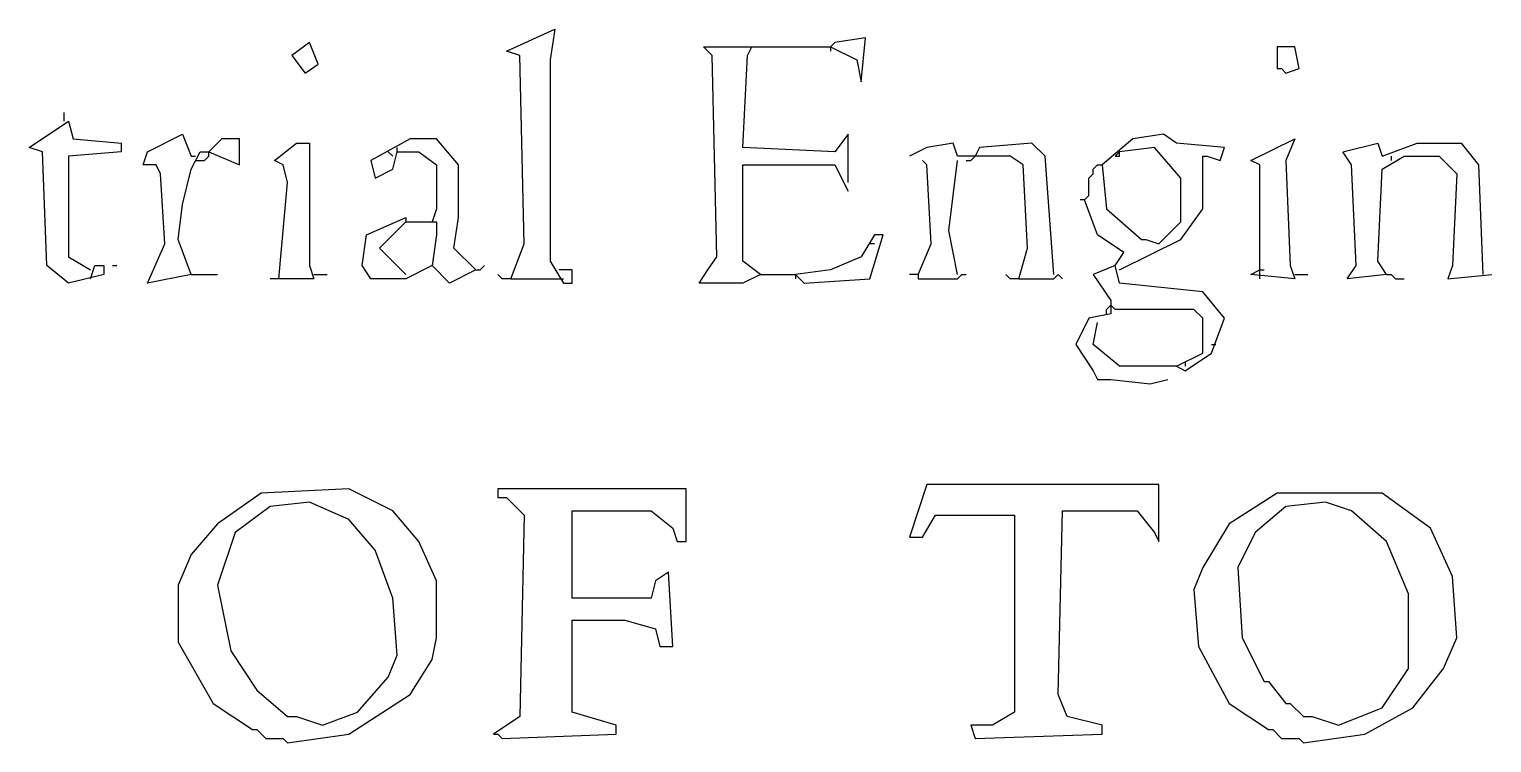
# Model space of a CAD drawing. Header units: inches. Extents: x 0.1 to 9.75, y 0.02 to 4.75.
# Drawn here: x 1.2292 to 1.6931, y 3.7833 to 4.0097 of the extents above; entities that cross this region are included whole.
import ezdxf

# ---------------------------------------------------------------- set-up
doc = ezdxf.new("R2010")
doc.units = ezdxf.units.IN
doc.header["$MEASUREMENT"] = 0
doc.layers.add('PFV', color=179, linetype='Continuous')

msp = doc.modelspace()

# ---------------------------------------------------------------- linework, layer by layer
at = {"layer": 'PFV', "color": 1}
for p, q in [((1.380556, 4.002778), (1.395833, 4.009722)), ((1.395833, 4.009722), (1.394444, 4)), ((1.318056, 4.005556), (1.3125, 4.001389)), ((1.320833, 3.998611), (1.318056, 4.005556)), ((1.445833, 4.001389), (1.443056, 4.004167)), ((1.443056, 4.004167), (1.483333, 4.004167)), ((1.456944, 4.001389), (1.458333, 4.004167)), ((1.484722, 4.005556), (1.483333, 4.004167)), ((1.483333, 4.004167), (1.491667, 4)), ((1.483333, 4.004167), (1.483333, 4.002778)), ((1.494444, 4.006944), (1.484722, 4.005556)), ((1.493056, 3.993056), (1.494444, 4.006944)), ((1.630556, 4.004167), (1.625, 4.004167)), ((1.625, 4.004167), (1.625, 3.997222)), ((1.631944, 3.997222), (1.630556, 4.004167)), ((1.3125, 4.001389), (1.316667, 3.995833)), ((1.384722, 4.001389), (1.380556, 4.002778)), ((1.386111, 3.941667), (1.384722, 4.001389)), ((1.394444, 4), (1.394444, 3.936111)), ((1.447222, 3.9375), (1.445833, 4.001389)), ((1.455556, 3.972222), (1.456944, 4.001389)), ((1.491667, 4), (1.493056, 3.993056)), ((1.316667, 3.995833), (1.320833, 3.998611)), ((1.625, 3.997222), (1.626389, 3.997222)), ((1.626389, 3.997222), (1.627778, 3.995833)), ((1.627778, 3.995833), (1.631944, 3.997222)), ((1.229167, 3.972222), (1.241667, 3.980556)), ((1.240278, 3.980556), (1.240278, 3.983333)), ((1.241667, 3.980556), (1.243056, 3.975)), ((1.266667, 3.970833), (1.277778, 3.976389)), ((1.277778, 3.976389), (1.280556, 3.969444)), ((1.488889, 3.976389), (1.484722, 3.970833)), ((1.488889, 3.961111), (1.488889, 3.976389)), ((1.588889, 3.976389), (1.579167, 3.975)), ((1.593056, 3.973611), (1.588889, 3.976389)), ((1.233333, 3.970833), (1.229167, 3.972222)), ((1.243056, 3.975), (1.258333, 3.973611)), ((1.258333, 3.973611), (1.258333, 3.970833)), ((1.290278, 3.975), (1.286111, 3.970833)), ((1.295833, 3.975), (1.290278, 3.975)), ((1.295833, 3.966667), (1.295833, 3.975)), ((1.306944, 3.968056), (1.313889, 3.973611)), ((1.313889, 3.973611), (1.318056, 3.973611)), ((1.318056, 3.973611), (1.318056, 3.934722)), ((1.35, 3.975), (1.3375, 3.968056)), ((1.345833, 3.970833), (1.345833, 3.972222)), ((1.358333, 3.975), (1.35, 3.975)), ((1.365278, 3.966667), (1.358333, 3.975)), ((1.484722, 3.970833), (1.455556, 3.972222)), ((1.513889, 3.972222), (1.508333, 3.969444)), ((1.522222, 3.973611), (1.513889, 3.972222)), ((1.523611, 3.969444), (1.522222, 3.973611)), ((1.530556, 3.972222), (1.529167, 3.969444)), ((1.547222, 3.973611), (1.530556, 3.972222)), ((1.551389, 3.969444), (1.547222, 3.973611)), ((1.579167, 3.975), (1.569444, 3.966667)), ((1.586111, 3.972222), (1.575, 3.970833)), ((1.594444, 3.9625), (1.586111, 3.972222)), ((1.608333, 3.972222), (1.593056, 3.973611)), ((1.606944, 3.968056), (1.608333, 3.972222)), ((1.616667, 3.968056), (1.630556, 3.975)), ((1.630556, 3.975), (1.627778, 3.968056)), ((1.645833, 3.970833), (1.656944, 3.973611)), ((1.656944, 3.973611), (1.658333, 3.969444)), ((1.658333, 3.969444), (1.669444, 3.973611)), ((1.669444, 3.973611), (1.683333, 3.973611)), ((1.683333, 3.973611), (1.688889, 3.966667)), ((1.234722, 3.934722), (1.233333, 3.970833)), ((1.258333, 3.970833), (1.241667, 3.969444)), ((1.241667, 3.969444), (1.241667, 3.9375)), ((1.265278, 3.966667), (1.266667, 3.970833)), ((1.269444, 3.966667), (1.265278, 3.966667)), ((1.270833, 3.963889), (1.269444, 3.966667)), ((1.280556, 3.965278), (1.283333, 3.970833)), ((1.280556, 3.969444), (1.281944, 3.969444)), ((1.281944, 3.968056), (1.284722, 3.968056)), ((1.283333, 3.970833), (1.286111, 3.970833)), ((1.284722, 3.968056), (1.286111, 3.969444)), ((1.286111, 3.970833), (1.295833, 3.966667)), ((1.286111, 3.969444), (1.286111, 3.970833)), ((1.309722, 3.966667), (1.306944, 3.968056)), ((1.311111, 3.961111), (1.309722, 3.966667)), ((1.3375, 3.968056), (1.338889, 3.9625)), ((1.344444, 3.969444), (1.343056, 3.970833)), ((1.344444, 3.965278), (1.345833, 3.970833)), ((1.345833, 3.970833), (1.352778, 3.970833)), ((1.352778, 3.970833), (1.358333, 3.966667)), ((1.358333, 3.966667), (1.358333, 3.952778)), ((1.365278, 3.95), (1.365278, 3.966667)), ((1.455556, 3.936111), (1.455556, 3.966667)), ((1.455556, 3.966667), (1.484722, 3.966667)), ((1.484722, 3.966667), (1.488889, 3.958333)), ((1.513889, 3.966667), (1.5125, 3.968056)), ((1.515278, 3.941667), (1.513889, 3.966667)), ((1.520833, 3.945833), (1.523611, 3.968056)), ((1.526389, 3.969444), (1.523611, 3.969444)), ((1.540278, 3.969444), (1.526389, 3.969444)), ((1.526389, 3.968056), (1.527778, 3.968056)), ((1.527778, 3.968056), (1.529167, 3.969444)), ((1.544444, 3.966667), (1.540278, 3.969444)), ((1.545833, 3.940278), (1.544444, 3.966667)), ((1.554167, 3.931944), (1.551389, 3.969444)), ((1.566667, 3.965278), (1.568056, 3.966667)), ((1.568056, 3.966667), (1.569444, 3.966667)), ((1.569444, 3.966667), (1.570833, 3.952778)), ((1.575, 3.970833), (1.573611, 3.969444)), ((1.573611, 3.969444), (1.575, 3.969444)), ((1.575, 3.969444), (1.575, 3.970833)), ((1.601389, 3.952778), (1.601389, 3.969444)), ((1.601389, 3.969444), (1.602778, 3.969444)), ((1.602778, 3.969444), (1.606944, 3.968056)), ((1.619444, 3.966667), (1.616667, 3.968056)), ((1.619444, 3.930556), (1.619444, 3.966667)), ((1.627778, 3.968056), (1.629167, 3.934722)), ((1.648611, 3.966667), (1.645833, 3.970833)), ((1.65, 3.934722), (1.648611, 3.966667)), ((1.658333, 3.965278), (1.665278, 3.969444)), ((1.661111, 3.969444), (1.661111, 3.968056)), ((1.665278, 3.969444), (1.676389, 3.969444)), ((1.676389, 3.969444), (1.681944, 3.963889)), ((1.688889, 3.966667), (1.690278, 3.931944)), ((1.272222, 3.941667), (1.270833, 3.963889)), ((1.277778, 3.954167), (1.280556, 3.965278)), ((1.338889, 3.9625), (1.344444, 3.965278)), ((1.565278, 3.9625), (1.566667, 3.963889)), ((1.565278, 3.956944), (1.565278, 3.9625)), ((1.566667, 3.963889), (1.566667, 3.965278)), ((1.594444, 3.948611), (1.594444, 3.9625)), ((1.656944, 3.936111), (1.658333, 3.965278)), ((1.681944, 3.963889), (1.680556, 3.934722)), ((1.308333, 3.930556), (1.311111, 3.961111)), ((1.276389, 3.943056), (1.277778, 3.954167)), ((1.358333, 3.952778), (1.356944, 3.948611)), ((1.563889, 3.955556), (1.5625, 3.955556)), ((1.563889, 3.955556), (1.565278, 3.956944)), ((1.568056, 3.944444), (1.563889, 3.955556)), ((1.570833, 3.952778), (1.581944, 3.943056)), ((1.594444, 3.943056), (1.601389, 3.952778)), ((1.336111, 3.944444), (1.348611, 3.95)), ((1.340278, 3.940278), (1.348611, 3.948611)), ((1.348611, 3.95), (1.348611, 3.948611)), ((1.348611, 3.948611), (1.358333, 3.948611)), ((1.358333, 3.948611), (1.358333, 3.944444)), ((1.363889, 3.940278), (1.365278, 3.95)), ((1.5875, 3.941667), (1.594444, 3.948611)), ((1.334722, 3.934722), (1.336111, 3.944444)), ((1.358333, 3.944444), (1.356944, 3.934722)), ((1.497222, 3.944444), (1.493056, 3.9375)), ((1.495833, 3.930556), (1.5, 3.944444)), ((1.5, 3.944444), (1.497222, 3.944444)), ((1.523611, 3.931944), (1.520833, 3.945833)), ((1.576389, 3.938889), (1.568056, 3.944444)), ((1.266667, 3.929167), (1.272222, 3.941667)), ((1.280556, 3.931944), (1.276389, 3.943056)), ((1.348611, 3.931944), (1.340278, 3.940278)), ((1.370833, 3.933333), (1.363889, 3.940278)), ((1.381944, 3.930556), (1.386111, 3.941667)), ((1.497222, 3.941667), (1.495833, 3.941667)), ((1.511111, 3.931944), (1.515278, 3.941667)), ((1.543056, 3.930556), (1.545833, 3.940278)), ((1.573611, 3.934722), (1.576389, 3.938889)), ((1.575, 3.933333), (1.594444, 3.943056)), ((1.581944, 3.943056), (1.583333, 3.943056)), ((1.583333, 3.943056), (1.5875, 3.941667)), ((1.241667, 3.929167), (1.234722, 3.934722)), ((1.241667, 3.9375), (1.248611, 3.933333)), ((1.248611, 3.930556), (1.25, 3.934722)), ((1.25, 3.934722), (1.252778, 3.934722)), ((1.252778, 3.934722), (1.252778, 3.931944)), ((1.255556, 3.934722), (1.256944, 3.934722)), ((1.318056, 3.934722), (1.319444, 3.930556)), ((1.3375, 3.930556), (1.334722, 3.934722)), ((1.356944, 3.934722), (1.348611, 3.930556)), ((1.3625, 3.929167), (1.356944, 3.934722)), ((1.372222, 3.933333), (1.373611, 3.934722)), ((1.394444, 3.936111), (1.398611, 3.929167)), ((1.444444, 3.933333), (1.447222, 3.9375)), ((1.461111, 3.931944), (1.455556, 3.936111)), ((1.493056, 3.9375), (1.483333, 3.933333)), ((1.573611, 3.934722), (1.566667, 3.931944)), ((1.575, 3.929167), (1.573611, 3.934722)), ((1.629167, 3.934722), (1.630556, 3.930556)), ((1.647222, 3.930556), (1.65, 3.934722)), ((1.659722, 3.931944), (1.656944, 3.936111)), ((1.680556, 3.934722), (1.679167, 3.930556)), ((1.252778, 3.931944), (1.241667, 3.929167)), ((1.280556, 3.931944), (1.266667, 3.929167)), ((1.280556, 3.931944), (1.288889, 3.931944)), ((1.319444, 3.930556), (1.305556, 3.930556)), ((1.319444, 3.931944), (1.323611, 3.931944)), ((1.348611, 3.930556), (1.3375, 3.930556)), ((1.370833, 3.933333), (1.3625, 3.929167)), ((1.370833, 3.933333), (1.372222, 3.933333)), ((1.379167, 3.930556), (1.377778, 3.931944)), ((1.381944, 3.930556), (1.379167, 3.930556)), ((1.381944, 3.930556), (1.397222, 3.930556)), ((1.401389, 3.933333), (1.397222, 3.933333)), ((1.397222, 3.930556), (1.398611, 3.930556)), ((1.398611, 3.929167), (1.401389, 3.929167)), ((1.401389, 3.929167), (1.401389, 3.933333)), ((1.441667, 3.929167), (1.444444, 3.933333)), ((1.455556, 3.929167), (1.441667, 3.929167)), ((1.461111, 3.931944), (1.455556, 3.929167)), ((1.461111, 3.931944), (1.472222, 3.931944)), ((1.483333, 3.933333), (1.472222, 3.931944)), ((1.472222, 3.931944), (1.475, 3.929167)), ((1.472222, 3.931944), (1.472222, 3.930556)), ((1.475, 3.929167), (1.495833, 3.930556)), ((1.511111, 3.931944), (1.508333, 3.931944)), ((1.511111, 3.931944), (1.511111, 3.930556)), ((1.511111, 3.930556), (1.523611, 3.930556)), ((1.523611, 3.930556), (1.525, 3.931944)), ((1.525, 3.931944), (1.526389, 3.931944)), ((1.540278, 3.930556), (1.538889, 3.931944)), ((1.543056, 3.930556), (1.540278, 3.930556)), ((1.543056, 3.930556), (1.554167, 3.930556)), ((1.554167, 3.930556), (1.555556, 3.931944)), ((1.555556, 3.931944), (1.556944, 3.930556)), ((1.566667, 3.931944), (1.572222, 3.923611)), ((1.601389, 3.926389), (1.575, 3.929167)), ((1.616667, 3.931944), (1.619444, 3.933333)), ((1.630556, 3.930556), (1.616667, 3.931944)), ((1.619444, 3.933333), (1.620833, 3.933333)), ((1.630556, 3.931944), (1.634722, 3.931944)), ((1.659722, 3.931944), (1.647222, 3.930556)), ((1.659722, 3.931944), (1.661111, 3.931944)), ((1.661111, 3.931944), (1.6625, 3.930556)), ((1.6625, 3.930556), (1.665278, 3.930556)), ((1.679167, 3.930556), (1.693056, 3.931944)), ((1.608333, 3.918056), (1.601389, 3.926389)), ((1.570833, 3.920833), (1.572222, 3.922222)), ((1.570833, 3.919444), (1.570833, 3.920833)), ((1.572222, 3.923611), (1.572222, 3.919444)), ((1.572222, 3.922222), (1.573611, 3.920833)), ((1.598611, 3.920833), (1.573611, 3.920833)), ((1.601389, 3.918056), (1.598611, 3.920833)), ((1.565278, 3.918056), (1.561111, 3.909722)), ((1.572222, 3.919444), (1.565278, 3.918056)), ((1.566667, 3.909722), (1.568056, 3.916667)), ((1.601389, 3.906944), (1.601389, 3.918056)), ((1.604167, 3.906944), (1.608333, 3.918056)), ((1.561111, 3.909722), (1.566667, 3.901389)), ((1.575, 3.902778), (1.566667, 3.909722)), ((1.593056, 3.902778), (1.601389, 3.906944)), ((1.595833, 3.901389), (1.604167, 3.906944)), ((1.604167, 3.909722), (1.605556, 3.909722)), ((1.566667, 3.901389), (1.568056, 3.898611)), ((1.593056, 3.902778), (1.575, 3.902778)), ((1.593056, 3.902778), (1.595833, 3.901389)), ((1.595833, 3.904167), (1.595833, 3.902778)), ((1.568056, 3.898611), (1.572222, 3.898611)), ((1.572222, 3.898611), (1.584722, 3.897222)), ((1.584722, 3.897222), (1.590278, 3.898611)), ((1.513889, 3.865278), (1.508333, 3.848611)), ((1.518056, 3.865278), (1.513889, 3.865278)), ((1.581944, 3.865278), (1.518056, 3.865278)), ((1.5875, 3.865278), (1.581944, 3.865278)), ((1.5875, 3.847222), (1.5875, 3.865278)), ((1.302778, 3.8625), (1.288889, 3.852778)), ((1.330556, 3.863889), (1.302778, 3.8625)), ((1.318056, 3.859722), (1.305556, 3.858333)), ((1.330556, 3.854167), (1.318056, 3.859722)), ((1.344444, 3.856944), (1.330556, 3.863889)), ((1.4375, 3.863889), (1.377778, 3.863889)), ((1.377778, 3.863889), (1.377778, 3.861111)), ((1.377778, 3.861111), (1.380556, 3.861111)), ((1.380556, 3.861111), (1.386111, 3.855556)), ((1.4375, 3.847222), (1.4375, 3.863889)), ((1.625, 3.8625), (1.609722, 3.852778)), ((1.658333, 3.8625), (1.625, 3.8625)), ((1.640278, 3.859722), (1.627778, 3.858333)), ((1.648611, 3.856944), (1.640278, 3.859722)), ((1.673611, 3.851389), (1.658333, 3.8625)), ((1.305556, 3.858333), (1.294444, 3.85)), ((1.352778, 3.847222), (1.344444, 3.856944)), ((1.386111, 3.855556), (1.384722, 3.791667)), ((1.401389, 3.829167), (1.401389, 3.856944)), ((1.401389, 3.856944), (1.426389, 3.856944)), ((1.426389, 3.856944), (1.433333, 3.851389)), ((1.5125, 3.848611), (1.516667, 3.855556)), ((1.516667, 3.855556), (1.541667, 3.855556)), ((1.541667, 3.855556), (1.541667, 3.793056)), ((1.555556, 3.798611), (1.556944, 3.856944)), ((1.556944, 3.856944), (1.580556, 3.856944)), ((1.580556, 3.856944), (1.586111, 3.85)), ((1.627778, 3.858333), (1.618056, 3.85)), ((1.659722, 3.847222), (1.648611, 3.856944)), ((1.288889, 3.852778), (1.280556, 3.843056)), ((1.338889, 3.844444), (1.330556, 3.854167)), ((1.433333, 3.851389), (1.434722, 3.847222)), ((1.609722, 3.852778), (1.601389, 3.838889)), ((1.680556, 3.836111), (1.673611, 3.851389)), ((1.294444, 3.85), (1.288889, 3.833333)), ((1.358333, 3.834722), (1.352778, 3.847222)), ((1.434722, 3.847222), (1.4375, 3.847222)), ((1.508333, 3.848611), (1.5125, 3.848611)), ((1.586111, 3.85), (1.5875, 3.847222)), ((1.618056, 3.85), (1.6125, 3.838889)), ((1.666667, 3.830556), (1.659722, 3.847222)), ((1.280556, 3.843056), (1.276389, 3.833333)), ((1.344444, 3.829167), (1.338889, 3.844444)), ((1.431944, 3.8375), (1.427778, 3.834722)), ((1.433333, 3.813889), (1.431944, 3.8375)), ((1.601389, 3.838889), (1.598611, 3.831944)), ((1.6125, 3.838889), (1.613889, 3.816667)), ((1.276389, 3.833333), (1.276389, 3.815278)), ((1.288889, 3.833333), (1.293056, 3.8125)), ((1.358333, 3.816667), (1.358333, 3.834722)), ((1.427778, 3.834722), (1.426389, 3.829167)), ((1.598611, 3.831944), (1.6, 3.813889)), ((1.681944, 3.816667), (1.680556, 3.836111)), ((1.345833, 3.811111), (1.344444, 3.829167)), ((1.426389, 3.829167), (1.401389, 3.829167)), ((1.666667, 3.806944), (1.666667, 3.830556)), ((1.401389, 3.793056), (1.401389, 3.822222)), ((1.401389, 3.822222), (1.418056, 3.822222)), ((1.418056, 3.822222), (1.427778, 3.819444)), ((1.427778, 3.819444), (1.429167, 3.813889)), ((1.276389, 3.815278), (1.2875, 3.795833)), ((1.356944, 3.809722), (1.358333, 3.816667)), ((1.429167, 3.813889), (1.433333, 3.813889)), ((1.6, 3.813889), (1.609722, 3.795833)), ((1.613889, 3.816667), (1.620833, 3.802778)), ((1.677778, 3.806944), (1.681944, 3.816667)), ((1.293056, 3.8125), (1.301389, 3.8)), ((1.343056, 3.804167), (1.345833, 3.811111)), ((1.35, 3.798611), (1.356944, 3.809722)), ((1.333333, 3.793056), (1.343056, 3.804167)), ((1.658333, 3.794444), (1.666667, 3.806944)), ((1.668056, 3.794444), (1.677778, 3.806944)), ((1.301389, 3.8), (1.311111, 3.791667)), ((1.620833, 3.802778), (1.622222, 3.802778)), ((1.622222, 3.802778), (1.627778, 3.795833)), ((1.2875, 3.795833), (1.3, 3.7875)), ((1.330556, 3.786111), (1.35, 3.798611)), ((1.558333, 3.791667), (1.555556, 3.798611)), ((1.609722, 3.795833), (1.622222, 3.7875)), ((1.627778, 3.795833), (1.629167, 3.795833)), ((1.629167, 3.795833), (1.633333, 3.791667)), ((1.311111, 3.791667), (1.313889, 3.791667)), ((1.313889, 3.791667), (1.322222, 3.788889)), ((1.322222, 3.788889), (1.333333, 3.793056)), ((1.384722, 3.791667), (1.376389, 3.786111)), ((1.415278, 3.788889), (1.401389, 3.793056)), ((1.541667, 3.793056), (1.534722, 3.788889)), ((1.569444, 3.788889), (1.558333, 3.791667)), ((1.633333, 3.791667), (1.636111, 3.791667)), ((1.636111, 3.791667), (1.644444, 3.788889)), ((1.644444, 3.788889), (1.658333, 3.794444)), ((1.652778, 3.786111), (1.668056, 3.794444)), ((1.3, 3.7875), (1.301389, 3.7875)), ((1.301389, 3.7875), (1.304167, 3.784722)), ((1.311111, 3.783333), (1.330556, 3.786111)), ((1.376389, 3.786111), (1.377778, 3.786111)), ((1.377778, 3.786111), (1.379167, 3.784722)), ((1.379167, 3.784722), (1.415278, 3.786111)), ((1.415278, 3.786111), (1.415278, 3.788889)), ((1.534722, 3.788889), (1.527778, 3.788889)), ((1.527778, 3.788889), (1.529167, 3.784722)), ((1.529167, 3.784722), (1.569444, 3.786111)), ((1.569444, 3.786111), (1.569444, 3.788889)), ((1.622222, 3.7875), (1.623611, 3.7875)), ((1.623611, 3.7875), (1.626389, 3.784722)), ((1.633333, 3.783333), (1.652778, 3.786111)), ((1.304167, 3.784722), (1.309722, 3.784722)), ((1.309722, 3.784722), (1.311111, 3.783333)), ((1.626389, 3.784722), (1.631944, 3.784722)), ((1.631944, 3.784722), (1.633333, 3.783333))]:
    msp.add_line(p, q, dxfattribs=at)

doc.saveas('drawing.dxf')
